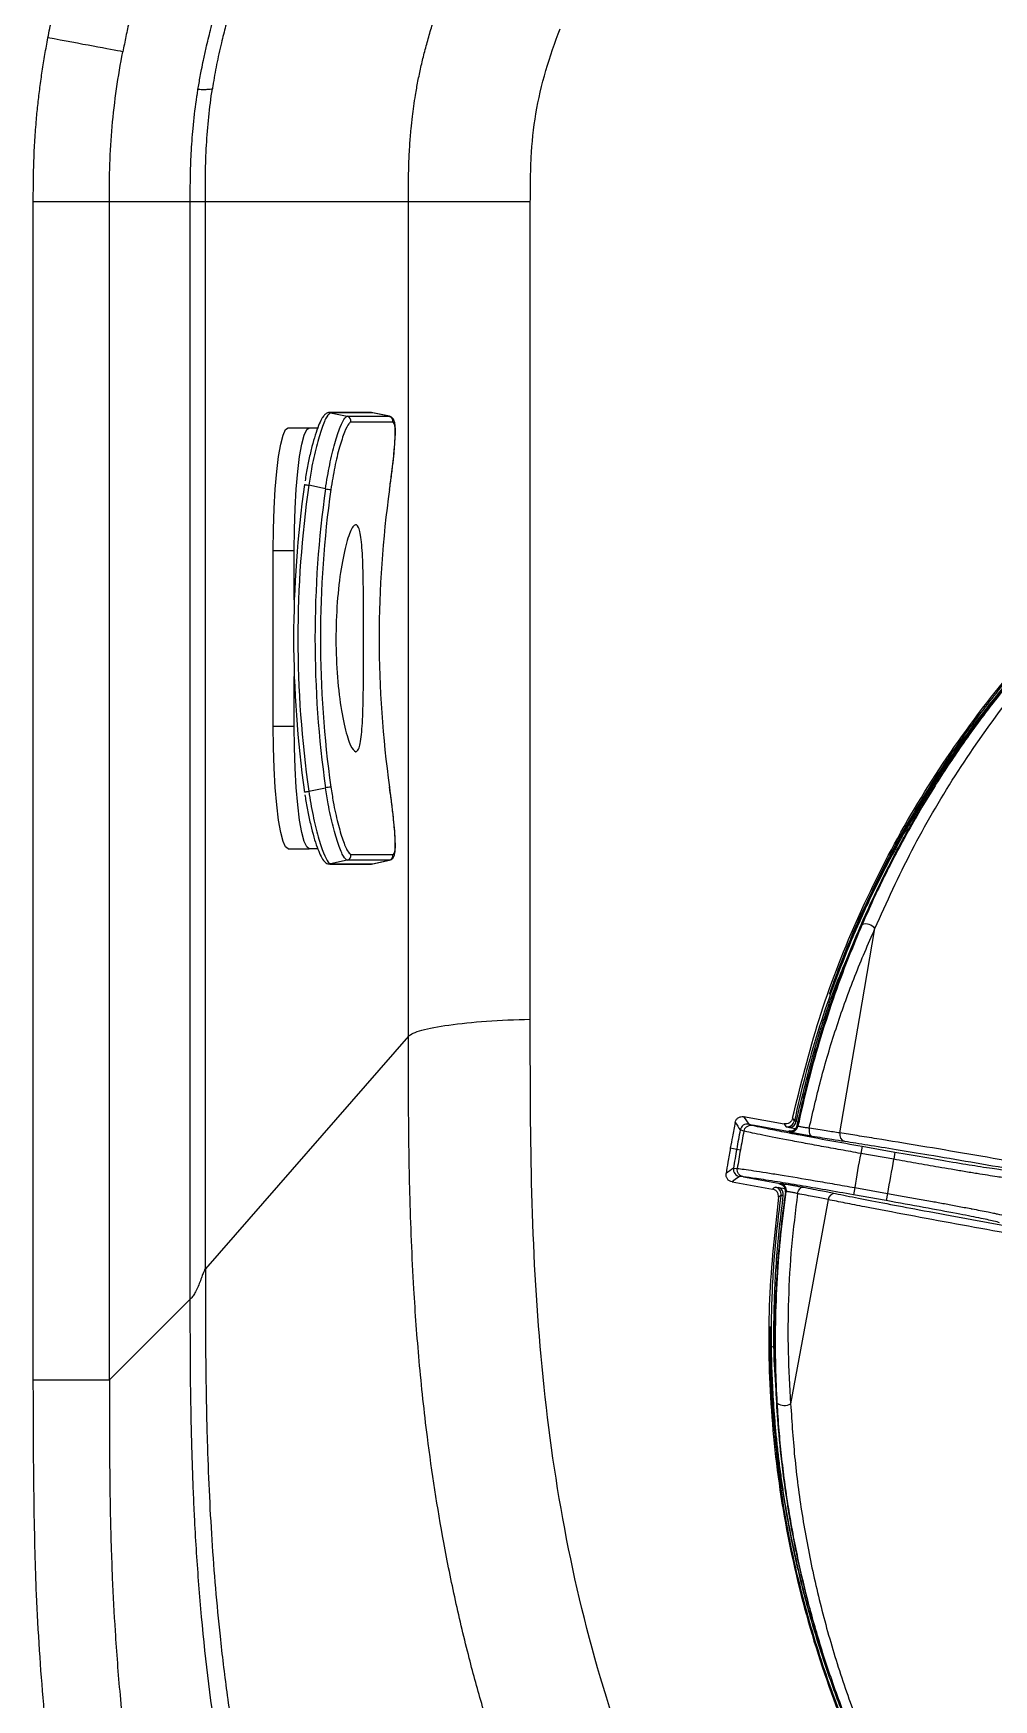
# Model space of a CAD drawing. Extents: x -54 to 18, y -18 to 89.
# Drawn here: x -49.49 to -45.58, y 10.13 to 16.91 of the extents above; entities that cross this region are included whole.
import ezdxf

# ---------------------------------------------------------------- set-up
doc = ezdxf.new("R2010")
doc.units = 0
doc.header["$MEASUREMENT"] = 0
doc.layers.add('GEOMETRY', color=2, linetype='Continuous', lineweight=25)

# ---------------------------------------------------------------- blocks, each defined once
blk = doc.blocks.new('2026 MINI-ASPIRE')
at = {"layer": 'GEOMETRY'}
for p, q in [((-31.6132, -39.3231), (-31.6132, -34.5255)), ((-30.9741, -34.5255), (-31.3034, -34.5255)), ((-31.3034, -39.3231), (-31.3034, -34.5255)), ((-30.9127, -38.8705), (-30.9127, -34.5255)), ((-30.0856, -34.5255), (-30.9127, -34.5255)), ((-30.0856, -37.9235), (-30.0856, -34.5254)), ((-29.5893, -37.8543), (-29.5893, -34.5254)), ((-30.2364, -35.3834), (-30.407, -35.3834)), ((-30.4029, -35.3838), (-30.3349, -35.3985)), ((-30.2322, -35.3838), (-30.4029, -35.3838)), ((-30.3349, -35.3985), (-30.1643, -35.3985)), ((-30.149, -35.4221), (-30.3196, -35.4221)), ((-30.1643, -35.3985), (-30.2322, -35.3838)), ((-30.2315, -35.3847), (-30.2322, -35.3838)), ((-30.1634, -35.3986), (-30.2313, -35.3839)), ((-30.1643, -35.3985), (-30.1636, -35.3997)), ((-30.575, -35.4451), (-30.4895, -35.4451)), ((-30.4895, -35.4451), (-30.4547, -35.4451)), ((-30.4236, -35.694), (-30.4917, -35.6794)), ((-30.636, -36.6601), (-30.636, -35.9451)), ((-30.636, -35.9451), (-30.5504, -35.9451)), ((-30.5504, -36.1464), (-30.5504, -35.9451)), ((-30.5504, -36.6601), (-30.5504, -36.4589)), ((-30.636, -36.6601), (-30.5504, -36.6601)), ((-30.4917, -36.9259), (-30.4236, -36.9112)), ((-30.575, -37.1601), (-30.4895, -37.1601)), ((-30.4549, -37.1601), (-30.4895, -37.1601)), ((-30.3196, -37.1832), (-30.149, -37.1832)), ((-30.407, -37.2219), (-30.2364, -37.2219)), ((-30.3349, -37.2068), (-30.4029, -37.2214)), ((-30.4029, -37.2214), (-30.2322, -37.2214)), ((-30.1643, -37.2068), (-30.3349, -37.2068)), ((-30.2322, -37.2214), (-30.1643, -37.2068)), ((-30.2322, -37.2214), (-30.2316, -37.2202)), ((-30.2313, -37.2213), (-30.1634, -37.2067)), ((-30.1635, -37.206), (-30.1643, -37.2068)), ((-30.0856, -37.9236), (-30.9127, -38.8704)), ((-28.7206, -38.2508), (-28.5561, -38.28)), ((-28.4912, -38.2721), (-28.5065, -38.2691)), ((-28.7197, -38.3095), (-28.7344, -38.305)), ((-28.5342, -38.3126), (-28.6841, -38.286)), ((-28.5337, -38.2945), (-28.5091, -38.2993)), ((-28.7749, -38.3782), (-28.749, -38.3828)), ((-28.749, -38.3828), (-28.7338, -38.3854)), ((-28.2385, -38.3712), (-28.2438, -38.4007)), ((-28.1097, -38.4245), (-28.2438, -38.4007)), ((-28.2385, -38.3712), (-28.1045, -38.395)), ((-28.1045, -38.395), (-28.1097, -38.4245)), ((-28.7621, -38.4608), (-28.7466, -38.4616)), ((-28.7677, -38.5164), (-28.6032, -38.5456)), ((-28.7214, -38.4959), (-28.5714, -38.5225)), ((-28.5772, -38.5396), (-28.5523, -38.5436)), ((-28.2684, -38.5396), (-28.2736, -38.5691)), ((-28.2684, -38.5396), (-28.1344, -38.5634)), ((-28.1396, -38.5929), (-28.2736, -38.5691)), ((-28.1344, -38.5634), (-28.1396, -38.5929)), ((-30.9741, -38.9937), (-31.3034, -39.323))]:
    blk.add_line(p, q, dxfattribs=at)
at = {"layer": 'GEOMETRY', "flags": 128}
for points in [[(-30.4029, -35.3838), (-30.4067, -35.3834), (-30.407, -35.3834)], [(-30.2322, -35.3838), (-30.2361, -35.3834), (-30.2364, -35.3834)], [(-30.636, -35.9451), (-30.6351, -35.8583), (-30.6323, -35.7741), (-30.6278, -35.6951), (-30.6217, -35.6237), (-30.6142, -35.5621), (-30.6055, -35.5121), (-30.5959, -35.4753), (-30.5856, -35.4527), (-30.575, -35.4451)], [(-30.5504, -35.9451), (-30.5495, -35.8583), (-30.5467, -35.7741), (-30.5422, -35.6951), (-30.5361, -35.6237), (-30.5286, -35.5621), (-30.5199, -35.5121), (-30.5103, -35.4753), (-30.5, -35.4527), (-30.4895, -35.4451)], [(-30.5089, -35.6765), (-30.509, -35.6766), (-30.5084, -35.6767), (-30.507, -35.677), (-30.5049, -35.6774), (-30.5022, -35.6778), (-30.499, -35.6783), (-30.4955, -35.6788), (-30.4917, -35.6794)], [(-27.7385, -36.6016), (-27.7385, -36.6015), (-27.7383, -36.6006)], [(-30.575, -37.1601), (-30.5856, -37.1525), (-30.5959, -37.13), (-30.6055, -37.0931), (-30.6142, -37.0432), (-30.6217, -36.9815), (-30.6278, -36.9101), (-30.6323, -36.8311), (-30.6351, -36.747), (-30.636, -36.6601)], [(-30.4895, -37.1601), (-30.5, -37.1525), (-30.5103, -37.13), (-30.5199, -37.0931), (-30.5286, -37.0432), (-30.5361, -36.9815), (-30.5422, -36.9101), (-30.5467, -36.8311), (-30.5495, -36.747), (-30.5504, -36.6601)], [(-30.5089, -36.9287), (-30.509, -36.9287), (-30.5084, -36.9285), (-30.507, -36.9283), (-30.5049, -36.9279), (-30.5022, -36.9275), (-30.499, -36.927), (-30.4955, -36.9264), (-30.4917, -36.9259)], [(-30.407, -37.2219), (-30.4067, -37.2219), (-30.4029, -37.2214)], [(-30.2364, -37.2219), (-30.2361, -37.2219), (-30.2322, -37.2214)], [(-28.3289, -38.3173), (-28.2488, -37.8508), (-28.1859, -37.4842)], [(-28.7206, -38.2508), (-28.7089, -38.2678), (-28.6998, -38.2812)], [(-28.514, -38.268), (-28.5183, -38.2617), (-28.5216, -38.2568)], [(-28.5561, -38.28), (-28.5519, -38.2862), (-28.5486, -38.2912)], [(-28.5367, -38.3088), (-28.5353, -38.311), (-28.5342, -38.3126)], [(-28.4996, -38.2893), (-28.501, -38.2872), (-28.5021, -38.2855)], [(-28.4537, -38.2976), (-28.4543, -38.3033), (-28.4543, -38.3089), (-28.4537, -38.3142), (-28.4524, -38.319), (-28.4506, -38.3231), (-28.4483, -38.3263), (-28.4456, -38.3285), (-28.4425, -38.3297)], [(-28.7377, -38.495), (-28.7545, -38.507), (-28.7677, -38.5164)], [(-28.6032, -38.5456), (-28.5971, -38.5412), (-28.5923, -38.5377)], [(-28.5751, -38.5252), (-28.573, -38.5237), (-28.5714, -38.5225)], [(-28.501, -38.5643), (-28.4996, -38.5587), (-28.4977, -38.5534), (-28.4952, -38.5486), (-28.4924, -38.5446), (-28.4893, -38.5414), (-28.486, -38.5392), (-28.4827, -38.538), (-28.4795, -38.5379)], [(-28.5678, -38.5713), (-28.574, -38.5758), (-28.5788, -38.5792)], [(-28.5469, -38.5563), (-28.549, -38.5578), (-28.5506, -38.559)], [(-28.377, -38.5887), (-28.4623, -39.0543), (-28.5292, -39.4201)], [(-28.6107, -39.1831), (-28.6095, -39.1852), (-28.6055, -39.1871), (-28.5992, -39.1887), (-28.5941, -39.1894)]]:
    blk.add_lwpolyline(points, dxfattribs=at)
at = {"layer": 'GEOMETRY'}
for centre, radius, start, end in [((-30.3392, -35.418), 0.02, 348.13432, 77.63648), ((-30.1686, -35.418), 0.02, 348.13432, 77.63648), ((-26.0997, -36.3026), 4.4535, 171.91822, 188.08178), ((-26.1024, -36.3026), 4.4333, 171.91822, 188.08178), ((-26.1034, -36.3026), 4.3628, 171.98104, 188.01896), ((-30.3583, -35.2692), 0.4298, 261.26465, 264.23351), ((-26.1013, -36.3026), 4.3427, 171.98104, 188.01896), ((-25.8624, -36.3026), 4.3427, 171.98104, 188.01896), ((-30.3583, -37.3361), 0.4298, 95.76649, 98.73535), ((-30.3392, -37.1873), 0.02, 282.36352, 11.86568), ((-30.1686, -37.1873), 0.02, 282.36352, 11.86568), ((-28.2243, -37.5161), 0.0499, 39.62265, 105.90556), ((-28.5434, -38.2616), 0.03, 259.96119, 347.82478), ((-28.5338, -38.2671), 0.0274, 270.09028, 355.82233), ((-18.2228, -31.1523), 12.7144, 214.06674, 214.23336), ((-24.3987, -39.1544), 4.4182, 168.91561, 169.94166), ((-28.705, -38.3108), 0.03, 79.96165, 168.89562), ((-24.3987, -39.1544), 4.4028, 168.93686, 169.94166), ((-28.5315, -38.2793), 0.03, 259.96127, 348.02494), ((-28.5289, -38.2831), 0.03, 259.96129, 348.06798), ((-28.3016, -38.3239), 0.0281, 166.34243, 253.75266), ((-24.3987, -39.1544), 4.4182, 169.94166, 170.96771), ((-24.3987, -39.1544), 4.4028, 169.94166, 170.94646), ((-24.3987, -39.1544), 3.9183, 168.91042, 170.97289), ((-21.3544, -48.7887), 12.7098, 125.64993, 125.8166), ((-28.7324, -38.4655), 0.03, 170.9877, 259.92167), ((-24.3987, -39.1544), 3.7822, 168.87331, 171.01001), ((-28.5976, -38.5672), 0.03, 352.05854, 79.92213), ((-28.5867, -38.5653), 0.0274, 344.06099, 69.79304), ((-28.5803, -38.5547), 0.03, 351.85838, 79.92205), ((-28.5766, -38.552), 0.03, 351.81534, 79.92203), ((-28.3491, -38.5919), 0.0281, 86.13066, 173.54089), ((-28.5544, -39.377), 0.0499, 233.97775, 300.26067)]:
    blk.add_arc(centre, radius, start, end, dxfattribs=at)
for points, knots in [([(-31.5536, -33.8573), (-31.5512, -33.8447), (-31.5463, -33.8191), (-31.5383, -33.7805), (-31.5298, -33.7413), (-31.5208, -33.7015), (-31.5113, -33.6611), (-31.5012, -33.6201), (-31.4906, -33.5784), (-31.4794, -33.5361), (-31.4678, -33.4933), (-31.4555, -33.4498), (-31.4428, -33.4057), (-31.4295, -33.3609), (-31.4157, -33.3156), (-31.4014, -33.2697), (-31.3865, -33.2231), (-31.3711, -33.1759), (-31.3551, -33.1281), (-31.3387, -33.0797), (-31.3217, -33.0307), (-31.2966, -32.9598), (-31.2592, -32.8579), (-31.2054, -32.716), (-31.1396, -32.546), (-31.0618, -32.3478), (-31.0055, -32.2065), (-30.9755, -32.1311)], [0, 0, 0, 0, 0.021219, 0.042826, 0.064822, 0.087209, 0.10999, 0.133166, 0.156739, 0.180712, 0.205084, 0.229859, 0.255037, 0.280619, 0.306608, 0.333005, 0.35981, 0.387025, 0.414651, 0.442689, 0.47114, 0.500005, 0.566456, 0.649675, 0.74967, 0.866444, 1, 1, 1, 1]), ([(-30.6807, -32.2485), (-30.7105, -32.3219), (-30.7699, -32.4681), (-30.8449, -32.6547), (-30.903, -32.8027), (-30.9452, -32.9124), (-30.984, -33.0159), (-31.0341, -33.1535), (-31.0914, -33.3196), (-31.1401, -33.4761), (-31.1715, -33.5862), (-31.19, -33.655), (-31.207, -33.7221), (-31.2224, -33.7876), (-31.2364, -33.8512), (-31.2446, -33.8932), (-31.2487, -33.9138)], [0, 0, 0, 0, 0.134777, 0.268714, 0.342195, 0.405451, 0.468795, 0.530354, 0.654852, 0.767801, 0.809316, 0.849738, 0.88904, 0.927198, 0.964191, 1, 1, 1, 1]), ([(-30.9426, -34.068), (-30.9411, -34.0593), (-30.9382, -34.0414), (-30.9333, -34.014), (-30.9275, -33.9829), (-30.9197, -33.9441), (-30.9107, -33.9031), (-30.901, -33.8622), (-30.8911, -33.8231), (-30.8807, -33.784), (-30.8701, -33.746), (-30.861, -33.7154), (-30.853, -33.6892), (-30.8483, -33.6741), (-30.8459, -33.6665)], [0, 0, 0, 0, 0.064243, 0.1316121, 0.2022041, 0.2935922, 0.4186467, 0.5070673, 0.59875, 0.7109304, 0.8007108, 0.8852042, 0.9422341, 1, 1, 1, 1]), ([(-30.7871, -33.6657), (-30.7905, -33.6761), (-30.7978, -33.6988), (-30.8074, -33.7298), (-30.8184, -33.7672), (-30.8318, -33.8151), (-30.8493, -33.884), (-30.8671, -33.9654), (-30.8784, -34.0283), (-30.8836, -34.0616), (-30.8842, -34.0656)], [0, 0, 0, 0, 0.079791, 0.17324, 0.236971, 0.363923, 0.534812, 0.755137, 0.970133, 1, 1, 1, 1]), ([(-30.0856, -34.5255), (-30.0856, -34.4995), (-30.0856, -34.4475), (-30.0841, -34.3696), (-30.0807, -34.2966), (-30.0756, -34.2327), (-30.07, -34.1806), (-30.0639, -34.1345), (-30.0566, -34.0867), (-30.0471, -34.0339), (-30.0351, -33.9769), (-30.0213, -33.9192), (-30.0054, -33.8606), (-29.9876, -33.8012), (-29.9743, -33.7617), (-29.9676, -33.7417)], [0, 0, 0, 0, 0.097821, 0.195803, 0.292968, 0.372944, 0.437167, 0.490221, 0.547906, 0.619309, 0.69228, 0.766828, 0.842961, 0.920685, 1, 1, 1, 1]), ([(-31.6132, -34.5255), (-31.6132, -34.5099), (-31.6132, -34.4799), (-31.6127, -34.4364), (-31.612, -34.3959), (-31.6104, -34.3418), (-31.6072, -34.2734), (-31.6013, -34.1959), (-31.5942, -34.1247), (-31.5863, -34.059), (-31.5769, -33.9924), (-31.5661, -33.9251), (-31.5578, -33.88), (-31.5536, -33.8573)], [0, 0, 0, 0, 0.069326, 0.134099, 0.194323, 0.250005, 0.375928, 0.499991, 0.597027, 0.695506, 0.795469, 0.896955, 1, 1, 1, 1]), ([(-29.5893, -34.5254), (-29.589, -34.4954), (-29.5889, -34.4654), (-29.5881, -34.4053), (-29.5873, -34.3753), (-29.5827, -34.2853), (-29.5765, -34.2255), (-29.5565, -34.1071), (-29.5427, -34.0485), (-29.5091, -33.9331), (-29.4894, -33.8763), (-29.4673, -33.8205)], [0, 0, 0, 0, 0.125, 0.125, 0.25, 0.25, 0.5, 0.5, 0.75, 0.75, 1, 1, 1, 1]), ([(-31.3034, -34.5255), (-31.3034, -34.4742), (-31.303, -34.4229), (-31.2996, -34.3205), (-31.2965, -34.2693), (-31.2828, -34.1161), (-31.268, -34.0145), (-31.2487, -33.9138)], [0, 0, 0, 0, 0.25, 0.25, 0.5, 0.5, 1, 1, 1, 1]), ([(-30.8842, -34.0656), (-30.8864, -34.0661), (-30.8891, -34.0666), (-30.8965, -34.0676), (-30.9012, -34.068), (-30.9123, -34.0685), (-30.9187, -34.0685), (-30.9315, -34.0684), (-30.938, -34.0682), (-30.9426, -34.068)], [0, 0, 0, 0, 0.25, 0.25, 0.5, 0.5, 0.75, 0.75, 1, 1, 1, 1]), ([(-30.9127, -34.5255), (-30.9127, -34.487), (-30.9127, -34.4486), (-30.9114, -34.3717), (-30.9101, -34.3333), (-30.9058, -34.2565), (-30.9028, -34.2182), (-30.8949, -34.1417), (-30.89, -34.1036), (-30.8842, -34.0656)], [0, 0, 0, 0, 0.25, 0.25, 0.5, 0.5, 0.75, 0.75, 1, 1, 1, 1]), ([(-30.9741, -34.5255), (-30.9741, -34.507), (-30.9741, -34.4738), (-30.9733, -34.4081), (-30.9706, -34.3266), (-30.9631, -34.2218), (-30.9537, -34.1424), (-30.946, -34.0899), (-30.9437, -34.0754), (-30.9426, -34.068)], [0, 0, 0, 0, 0.120369, 0.217501, 0.428918, 0.653143, 0.904378, 0.951152, 1, 1, 1, 1]), ([(-30.974, -38.9937), (-30.974, -38.8427), (-30.9741, -38.4703), (-30.9741, -37.7256), (-30.9741, -36.7596), (-30.9741, -35.6425), (-30.9741, -34.8978), (-30.9741, -34.5255)], [0, 0, 0, 0, 0.101402, 0.249999, 0.499999, 0.75, 1, 1, 1, 1]), ([(-30.9127, -34.5255), (-30.9145, -34.5255), (-30.9169, -34.5255), (-30.9243, -34.5255), (-30.9293, -34.5255), (-30.9411, -34.5255), (-30.948, -34.5255), (-30.9618, -34.5255), (-30.9686, -34.5255), (-30.9741, -34.5255)], [0, 0, 0, 0, 0.25, 0.25, 0.5, 0.5, 0.75, 0.75, 1, 1, 1, 1]), ([(-29.5893, -34.5254), (-29.651, -34.5254), (-29.7116, -34.5254), (-29.8241, -34.5254), (-29.8759, -34.5254), (-29.9653, -34.5254), (-30.0029, -34.5254), (-30.0593, -34.5254), (-30.078, -34.5254), (-30.0856, -34.5254)], [0, 0, 0, 0, 0.25, 0.25, 0.5, 0.5, 0.75, 0.75, 1, 1, 1, 1]), ([(-28.5216, -38.2568), (-28.4881, -38.122), (-28.4205, -37.8491), (-28.2666, -37.4513), (-28.0724, -37.0635), (-27.8354, -36.6934), (-27.5593, -36.3474), (-27.2536, -36.0377), (-26.9256, -35.767), (-26.5824, -35.5363), (-26.2229, -35.3432), (-25.8537, -35.1856), (-25.5997, -35.1113), (-25.4741, -35.0745)], [0, 0, 0, 0, 0.089873, 0.181823, 0.27544, 0.370265, 0.465798, 0.56152, 0.651476, 0.740697, 0.828771, 0.915319, 1, 1, 1, 1]), ([(-25.8915, -35.2131), (-26.0146, -35.2636), (-26.2645, -35.3662), (-26.6241, -35.5678), (-26.9735, -35.8085), (-27.245, -36.0405), (-27.4491, -36.2439), (-27.5962, -36.406), (-27.7404, -36.5831), (-27.8804, -36.7757), (-28.0139, -36.9841), (-28.1404, -37.2081), (-28.214, -37.3664), (-28.2515, -37.447)], [0, 0, 0, 0, 0.119549, 0.242852, 0.369909, 0.500718, 0.563445, 0.629039, 0.6975, 0.768826, 0.843018, 0.920076, 1, 1, 1, 1]), ([(-28.3439, -37.6788), (-28.3276, -37.637), (-28.2952, -37.5536), (-28.2401, -37.4278), (-28.181, -37.3031), (-28.1158, -37.177), (-28.0492, -37.0581), (-27.9736, -36.9327), (-27.89, -36.8044), (-27.7939, -36.6688), (-27.6927, -36.5373), (-27.5862, -36.4095), (-27.449, -36.2574), (-27.2749, -36.0836), (-27.0604, -35.8962), (-26.8702, -35.7511), (-26.7151, -35.6444), (-26.5974, -35.5689), (-26.4619, -35.488), (-26.3077, -35.4032), (-26.1993, -35.3508), (-26.1451, -35.3245)], [0, 0, 0, 0, 0.040605, 0.080991, 0.124986, 0.166465, 0.210729, 0.249396, 0.30011, 0.350112, 0.40005, 0.449831, 0.499333, 0.582704, 0.667311, 0.749293, 0.792552, 0.834289, 0.874727, 0.937238, 1, 1, 1, 1]), ([(-30.4071, -35.3837), (-30.4074, -35.3836), (-30.4125, -35.3819), (-30.4223, -35.3882), (-30.4309, -35.3959), (-30.4403, -35.4104), (-30.4518, -35.4355), (-30.4652, -35.4735), (-30.4787, -35.5205), (-30.4911, -35.5737), (-30.5007, -35.6214), (-30.505, -35.651), (-30.5065, -35.6609)], [0, 0, 0, 0, 0.003834, 0.064972, 0.13231, 0.235789, 0.372937, 0.51772, 0.656702, 0.794319, 0.931395, 1, 1, 1, 1]), ([(-30.4029, -35.3838), (-30.4077, -35.3871), (-30.4172, -35.3936), (-30.4384, -35.4443), (-30.4608, -35.519), (-30.4795, -35.6022), (-30.4882, -35.6574), (-30.4917, -35.6794)], [0, 0, 0, 0, 0.214586, 0.429172, 0.643707, 0.858082, 1, 1, 1, 1]), ([(-30.4236, -35.694), (-30.4181, -35.6607), (-30.4072, -35.594), (-30.3852, -35.5055), (-30.363, -35.4388), (-30.3455, -35.4035), (-30.3379, -35.3999), (-30.3349, -35.3985)], [0, 0, 0, 0, 0.214591, 0.429228, 0.643591, 0.858023, 1, 1, 1, 1]), ([(-30.3196, -35.4221), (-30.3224, -35.4234), (-30.3295, -35.4268), (-30.3458, -35.4596), (-30.3663, -35.5215), (-30.3866, -35.6038), (-30.3966, -35.6658), (-30.4015, -35.6968)], [0, 0, 0, 0, 0.142288, 0.357059, 0.571469, 0.785845, 1, 1, 1, 1]), ([(-30.1625, -35.6968), (-30.16, -35.6789), (-30.1548, -35.6414), (-30.1482, -35.5868), (-30.1428, -35.5353), (-30.1394, -35.4905), (-30.1383, -35.4542), (-30.14, -35.43), (-30.1438, -35.4155), (-30.1516, -35.4015), (-30.1629, -35.3997), (-30.1674, -35.399)], [0, 0, 0, 0, 0.120541, 0.251617, 0.383023, 0.51543, 0.649452, 0.786089, 0.8746, 0.950227, 1, 1, 1, 1]), ([(-30.1626, -35.6968), (-30.1598, -35.6764), (-30.1528, -35.625), (-30.1439, -35.5477), (-30.1387, -35.4782), (-30.1394, -35.4311), (-30.1458, -35.4251), (-30.149, -35.4221)], [0, 0, 0, 0, 0.141646, 0.355667, 0.570131, 0.784964, 1, 1, 1, 1]), ([(-26.2664, -35.3957), (-26.3148, -35.4197), (-26.4115, -35.4677), (-26.5655, -35.5548), (-26.7214, -35.6522), (-26.892, -35.7701), (-27.076, -35.9127), (-27.2666, -36.0804), (-27.4352, -36.2483), (-27.584, -36.414), (-27.7129, -36.5728), (-27.8328, -36.7366), (-27.9251, -36.8761), (-27.9964, -36.9929), (-28.0492, -37.0847), (-28.1003, -37.1789), (-28.148, -37.2726), (-28.1943, -37.3689), (-28.2231, -37.4343), (-28.238, -37.4681)], [0, 0, 0, 0, 0.062929, 0.125944, 0.186635, 0.250525, 0.332552, 0.416047, 0.500993, 0.569246, 0.640067, 0.708606, 0.777425, 0.812962, 0.851023, 0.887904, 0.925032, 0.961288, 1, 1, 1, 1]), ([(-28.1859, -37.4842), (-28.1376, -37.3775), (-28.0415, -37.1648), (-27.8635, -36.8606), (-27.6595, -36.5673), (-27.4615, -36.3303), (-27.2859, -36.1475), (-27.1465, -36.0157), (-27.0079, -35.8963), (-26.881, -35.7965), (-26.7669, -35.7135), (-26.6661, -35.645), (-26.5648, -35.5805), (-26.4641, -35.5208), (-26.3647, -35.4657), (-26.303, -35.4343), (-26.2726, -35.4188)], [0, 0, 0, 0, 0.124745, 0.248643, 0.372535, 0.497684, 0.565281, 0.629598, 0.690734, 0.748805, 0.791854, 0.833461, 0.873703, 0.916978, 0.95903, 1, 1, 1, 1]), ([(-30.2998, -36.7651), (-30.3067, -36.76), (-30.3205, -36.7499), (-30.3451, -36.6707), (-30.3666, -36.5538), (-30.3802, -36.4074), (-30.3822, -36.2496), (-30.3722, -36.0981), (-30.3528, -35.9695), (-30.3288, -35.8779), (-30.3056, -35.8342), (-30.2874, -35.8433), (-30.2759, -35.9036), (-30.2703, -36.0087), (-30.2684, -36.1472), (-30.2681, -36.3032), (-30.2684, -36.4587), (-30.2703, -36.5967), (-30.2759, -36.7013), (-30.286, -36.7571), (-30.2959, -36.7629), (-30.2998, -36.7651)], [0, 0, 0, 0, 0.053478, 0.106948, 0.160613, 0.214405, 0.267987, 0.321351, 0.374825, 0.428568, 0.482321, 0.535807, 0.589165, 0.642733, 0.696522, 0.750199, 0.803608, 0.857008, 0.910672, 0.964465, 1, 1, 1, 1]), ([(-27.733, -36.5983), (-27.7183, -36.5792), (-27.6962, -36.5504), (-27.6742, -36.5222), (-27.6659, -36.5113), (-27.6639, -36.5084), (-27.6676, -36.5124), (-27.6774, -36.524), (-27.7008, -36.5525), (-27.7233, -36.5814), (-27.7383, -36.6006)], [0, 0, 0, 0, 0.249185, 0.374247, 0.43701, 0.499673, 0.56223, 0.625056, 0.750507, 1, 1, 1, 1]), ([(-27.7383, -36.6006), (-27.7684, -36.6406), (-27.8284, -36.7201), (-27.9152, -36.8468), (-27.9992, -36.9786), (-28.079, -37.1153), (-28.1509, -37.2498), (-28.2223, -37.3956), (-28.2922, -37.5539), (-28.3598, -37.7278), (-28.4195, -37.9047), (-28.4719, -38.0845), (-28.5, -38.2068), (-28.514, -38.268)], [0, 0, 0, 0, 0.081146, 0.161642, 0.249928, 0.335941, 0.41981, 0.498644, 0.600158, 0.700486, 0.800174, 0.900076, 1, 1, 1, 1]), ([(-28.5021, -38.2855), (-28.4843, -38.2074), (-28.4486, -38.051), (-28.3794, -37.8232), (-28.2996, -37.6023), (-28.2158, -37.4054), (-28.1284, -37.2246), (-28.0399, -37.0605), (-27.9433, -36.8996), (-27.8421, -36.7458), (-27.7695, -36.6478), (-27.733, -36.5983)], [0, 0, 0, 0, 0.125772, 0.251681, 0.376982, 0.501503, 0.596925, 0.702254, 0.803915, 0.901136, 1, 1, 1, 1]), ([(-30.3349, -37.2068), (-30.3397, -37.2036), (-30.3493, -37.1971), (-30.3705, -37.1464), (-30.3928, -37.0716), (-30.4114, -36.9884), (-30.4201, -36.9332), (-30.4236, -36.9112)], [0, 0, 0, 0, 0.2145822, 0.4291651, 0.6436953, 0.8580591, 1, 1, 1, 1]), ([(-30.4015, -36.9084), (-30.3984, -36.9289), (-30.3905, -36.9802), (-30.3734, -37.0576), (-30.3527, -37.1271), (-30.333, -37.1741), (-30.3241, -37.1801), (-30.3196, -37.1832)], [0, 0, 0, 0, 0.141646, 0.355667, 0.570131, 0.784964, 1, 1, 1, 1]), ([(-30.1636, -37.2054), (-30.1604, -37.2048), (-30.1521, -37.2032), (-30.1453, -37.1926), (-30.141, -37.1806), (-30.1388, -37.1618), (-30.1386, -37.1312), (-30.1411, -37.0896), (-30.1458, -37.0396), (-30.1523, -36.9846), (-30.1581, -36.9394), (-30.1618, -36.9135), (-30.1628, -36.907)], [0, 0, 0, 0, 0.036456, 0.095207, 0.166543, 0.282979, 0.415085, 0.554294, 0.689507, 0.823185, 0.95618, 1, 1, 1, 1]), ([(-30.149, -37.1832), (-30.1468, -37.1818), (-30.1411, -37.1785), (-30.1382, -37.1457), (-30.1415, -37.0838), (-30.15, -37.0015), (-30.1584, -36.9394), (-30.1626, -36.9084)], [0, 0, 0, 0, 0.142288, 0.357059, 0.571469, 0.785845, 1, 1, 1, 1]), ([(-30.5071, -36.9404), (-30.5059, -36.9488), (-30.5019, -36.977), (-30.4928, -37.0236), (-30.4806, -37.0772), (-30.4675, -37.1244), (-30.4543, -37.1633), (-30.4413, -37.1935), (-30.4309, -37.209), (-30.4192, -37.2218), (-30.4089, -37.2207), (-30.406, -37.2204)], [0, 0, 0, 0, 0.05798, 0.193235, 0.328613, 0.463843, 0.599954, 0.738224, 0.880976, 0.966688, 1, 1, 1, 1]), ([(-30.4917, -36.9259), (-30.4862, -36.9592), (-30.4752, -37.0259), (-30.4531, -37.1144), (-30.431, -37.181), (-30.4134, -37.2164), (-30.4059, -37.22), (-30.4029, -37.2214)], [0, 0, 0, 0, 0.2145944, 0.429233, 0.6436068, 0.858047, 1, 1, 1, 1]), ([(-28.2515, -37.447), (-28.2716, -37.4937), (-28.3077, -37.5772), (-28.3384, -37.66), (-28.352, -37.6965)], [0, 0, 0, 0, 0.559913, 1, 1, 1, 1]), ([(-28.238, -37.4681), (-28.2571, -37.5135), (-28.2986, -37.6121), (-28.3578, -37.773), (-28.4129, -37.9441), (-28.4611, -38.1168), (-28.4868, -38.2318), (-28.4996, -38.2893)], [0, 0, 0, 0, 0.177099, 0.384084, 0.595719, 0.79811, 1, 1, 1, 1]), ([(-28.4537, -38.2976), (-28.4375, -38.2273), (-28.4051, -38.0861), (-28.3419, -37.8792), (-28.269, -37.6755), (-28.2137, -37.5482), (-28.1859, -37.4842)], [0, 0, 0, 0, 0.248557, 0.498736, 0.74836, 1, 1, 1, 1]), ([(-28.5065, -38.2691), (-28.482, -38.1687), (-28.433, -37.9674), (-28.3576, -37.7392), (-28.3031, -37.615), (-28.2895, -37.5841)], [0, 0, 0, 0, 0.4281769, 0.8578188, 1, 1, 1, 1]), ([(-28.3712, -37.7517), (-28.3711, -37.7515), (-28.3709, -37.751), (-28.3691, -37.7465), (-28.3655, -37.7366), (-28.359, -37.7191), (-28.3536, -37.7044), (-28.3504, -37.696)], [0, 0, 0, 0, 0.072592, 0.155996, 0.329999, 0.613845, 1, 1, 1, 1]), ([(-28.352, -37.6965), (-28.355, -37.7049), (-28.3602, -37.7194), (-28.3663, -37.7369), (-28.3696, -37.7466), (-28.3711, -37.7511), (-28.3712, -37.7515), (-28.3712, -37.7517)], [0, 0, 0, 0, 0.386243, 0.670095, 0.842862, 0.926944, 1, 1, 1, 1]), ([(-28.3504, -37.696), (-28.3492, -37.6928), (-28.3471, -37.6871), (-28.3449, -37.6813), (-28.3439, -37.6788)], [0, 0, 0, 0, 0.559993, 1, 1, 1, 1]), ([(-30.0856, -37.9235), (-30.078, -37.9149), (-30.0593, -37.9065), (-30.0029, -37.891), (-29.9653, -37.8838), (-29.8759, -37.8713), (-29.824, -37.866), (-29.7116, -37.8581), (-29.651, -37.8554), (-29.5893, -37.8543)], [0, 0, 0, 0, 0.25, 0.25, 0.5, 0.5, 0.75, 0.75, 1, 1, 1, 1]), ([(-27.9968, -42.7796), (-28.1536, -42.6224), (-28.2997, -42.4545), (-28.5684, -42.1008), (-28.691, -41.915), (-28.9118, -41.5294), (-29.0099, -41.3295), (-29.1811, -40.9196), (-29.2543, -40.7094), (-29.3766, -40.2824), (-29.4258, -40.0655), (-29.5025, -39.6279), (-29.5301, -39.4073), (-29.5682, -38.9647), (-29.5787, -38.7427), (-29.5893, -38.2985), (-29.5895, -38.0764), (-29.5893, -37.8543)], [0, 0, 0, 0, 0.125, 0.125, 0.25, 0.25, 0.375, 0.375, 0.5, 0.5, 0.625, 0.625, 0.75, 0.75, 0.875, 0.875, 1, 1, 1, 1]), ([(-28.3407, -43.1308), (-28.3521, -43.1194), (-28.3748, -43.0966), (-28.4087, -43.0618), (-28.4424, -43.0266), (-28.4759, -42.9909), (-28.5093, -42.9547), (-28.5425, -42.9181), (-28.5756, -42.8809), (-28.6084, -42.8433), (-28.6411, -42.8052), (-28.6736, -42.7666), (-28.7059, -42.7276), (-28.738, -42.688), (-28.7699, -42.648), (-28.8015, -42.6075), (-28.8329, -42.5665), (-28.8641, -42.525), (-28.895, -42.4831), (-28.9256, -42.4406), (-28.956, -42.3977), (-28.9861, -42.3543), (-29.016, -42.3104), (-29.0455, -42.266), (-29.0748, -42.2212), (-29.1037, -42.1759), (-29.1323, -42.1301), (-29.1864, -42.0419), (-29.2574, -41.9197), (-29.3321, -41.7812), (-29.391, -41.6655), (-29.4577, -41.5281), (-29.5422, -41.3396), (-29.6309, -41.1174), (-29.7129, -40.886), (-29.7803, -40.6704), (-29.8422, -40.4446), (-29.8953, -40.2217), (-29.9559, -39.9218), (-30.006, -39.5967), (-30.0429, -39.2517), (-30.0672, -38.9204), (-30.0809, -38.5778), (-30.0855, -38.2347), (-30.0855, -38.0221), (-30.0856, -37.9236)], [0, 0, 0, 0, 0.008534, 0.017111, 0.025731, 0.034395, 0.043101, 0.05185, 0.060642, 0.069478, 0.078355, 0.087276, 0.096239, 0.105245, 0.114293, 0.123383, 0.132516, 0.141691, 0.150908, 0.160167, 0.169468, 0.178811, 0.188195, 0.197621, 0.207088, 0.216596, 0.226145, 0.235735, 0.271495, 0.301135, 0.319197, 0.340372, 0.382171, 0.428793, 0.46723, 0.512432, 0.548617, 0.591439, 0.633938, 0.710942, 0.765888, 0.817951, 0.887195, 0.947775, 1, 1, 1, 1]), ([(-28.7552, -38.2744), (-28.754, -38.2707), (-28.7516, -38.2633), (-28.7431, -38.255), (-28.7322, -38.2501), (-28.7245, -38.2506), (-28.7206, -38.2508)], [0, 0, 0, 0, 0.25003, 0.499873, 0.749257, 1, 1, 1, 1]), ([(-28.5216, -38.2568), (-28.5228, -38.2605), (-28.5253, -38.2678), (-28.5338, -38.2759), (-28.5446, -38.2807), (-28.5523, -38.2802), (-28.5561, -38.28)], [0, 0, 0, 0, 0.250021, 0.499877, 0.74929, 1, 1, 1, 1]), ([(-28.5065, -38.2691), (-28.5086, -38.2688), (-28.5129, -38.2682), (-28.5136, -38.268), (-28.514, -38.268)], [0, 0, 0, 0, 0.500195, 1, 1, 1, 1]), ([(-28.7552, -38.2744), (-28.759, -38.2937), (-28.7659, -38.3283), (-28.7721, -38.3629), (-28.7749, -38.3782)], [0, 0, 0, 0, 0.56, 1, 1, 1, 1]), ([(-28.7197, -38.3095), (-28.7185, -38.3059), (-28.7167, -38.3003), (-28.7116, -38.2942), (-28.7054, -38.2892), (-28.696, -38.2852), (-28.6881, -38.2857), (-28.6841, -38.286)], [0, 0, 0, 0, 0.242059, 0.370347, 0.500224, 0.749222, 1, 1, 1, 1]), ([(-28.2438, -38.4007), (-28.2711, -38.3958), (-28.3255, -38.3861), (-28.4047, -38.3716), (-28.4791, -38.3578), (-28.5688, -38.3408), (-28.6426, -38.3262), (-28.6954, -38.3152), (-28.7115, -38.3114), (-28.7197, -38.3095)], [0, 0, 0, 0, 0.125917, 0.251287, 0.376112, 0.500391, 0.74516, 0.871421, 1, 1, 1, 1]), ([(-28.6998, -38.2812), (-28.6987, -38.2818), (-28.6969, -38.2828), (-28.688, -38.285), (-28.6841, -38.286)], [0, 0, 0, 0, 0.559721, 1, 1, 1, 1]), ([(-28.6841, -38.286), (-28.6719, -38.2888), (-28.6474, -38.2945), (-28.5792, -38.3082), (-28.4874, -38.3259), (-28.3714, -38.3474), (-28.2828, -38.3633), (-28.2385, -38.3712)], [0, 0, 0, 0, 0.186363, 0.373279, 0.560357, 0.780292, 1, 1, 1, 1]), ([(-28.5486, -38.2912), (-28.5477, -38.2915), (-28.546, -38.292), (-28.5375, -38.2937), (-28.5337, -38.2945)], [0, 0, 0, 0, 0.559801, 1, 1, 1, 1]), ([(-28.5271, -38.3099), (-28.5302, -38.3095), (-28.5358, -38.3087), (-28.5364, -38.3088), (-28.5367, -38.3088)], [0, 0, 0, 0, 0.559361, 1, 1, 1, 1]), ([(-28.5342, -38.3126), (-28.5337, -38.3128), (-28.5327, -38.3132), (-28.5261, -38.3146), (-28.5161, -38.3166), (-28.5031, -38.3191), (-28.4881, -38.3218), (-28.4723, -38.3247), (-28.4564, -38.3274), (-28.4472, -38.329), (-28.4425, -38.3297)], [0, 0, 0, 0, 0.124802, 0.249828, 0.374917, 0.499914, 0.624779, 0.749507, 0.874557, 1, 1, 1, 1]), ([(-28.4537, -38.2976), (-28.456, -38.2973), (-28.4607, -38.2968), (-28.4687, -38.2958), (-28.4767, -38.2946), (-28.4842, -38.2933), (-28.4907, -38.292), (-28.4956, -38.2909), (-28.4989, -38.2899), (-28.4993, -38.2895), (-28.4996, -38.2893)], [0, 0, 0, 0, 0.125728, 0.250886, 0.375559, 0.500258, 0.625064, 0.750026, 0.874835, 1, 1, 1, 1]), ([(-28.3289, -38.3173), (-28.3466, -38.3146), (-28.382, -38.3093), (-28.4298, -38.3015), (-28.4537, -38.2976)], [0, 0, 0, 0, 0.501081, 1, 1, 1, 1]), ([(-28.4425, -38.3297), (-28.4141, -38.3344), (-28.3633, -38.3427), (-28.3259, -38.3484), (-28.3094, -38.3509)], [0, 0, 0, 0, 0.558411, 1, 1, 1, 1]), ([(-27.6043, -38.4382), (-27.6714, -38.4265), (-27.809, -38.4025), (-28.0055, -38.3692), (-28.1546, -38.3447), (-28.2607, -38.3277), (-28.306, -38.3208), (-28.3289, -38.3173)], [0, 0, 0, 0, 0.23294, 0.477179, 0.732712, 0.864938, 1, 1, 1, 1]), ([(-28.7749, -38.3782), (-28.7783, -38.3976), (-28.7843, -38.4323), (-28.7897, -38.4671), (-28.7921, -38.4824)], [0, 0, 0, 0, 0.56, 1, 1, 1, 1]), ([(-28.3094, -38.3509), (-28.2791, -38.3556), (-28.2178, -38.3649), (-28.1009, -38.3838), (-27.9607, -38.407), (-27.7983, -38.4345), (-27.6774, -38.4556), (-27.6176, -38.466)], [0, 0, 0, 0, 0.183668, 0.371503, 0.561075, 0.783139, 1, 1, 1, 1]), ([(-28.1045, -38.395), (-28.0606, -38.4027), (-27.9729, -38.4181), (-27.8518, -38.4386), (-27.7458, -38.4557), (-27.6643, -38.4679), (-27.6486, -38.4689), (-27.6407, -38.4693)], [0, 0, 0, 0, 0.187564, 0.374241, 0.560712, 0.780345, 1, 1, 1, 1]), ([(-28.7214, -38.4959), (-28.7252, -38.4948), (-28.7328, -38.4926), (-28.7402, -38.4856), (-28.7443, -38.4788), (-28.7471, -38.4713), (-28.7468, -38.4654), (-28.7466, -38.4616)], [0, 0, 0, 0, 0.24978, 0.499297, 0.629295, 0.757708, 1, 1, 1, 1]), ([(-28.7466, -38.4616), (-28.7384, -38.4626), (-28.722, -38.4646), (-28.6815, -38.4705), (-28.6315, -38.4782), (-28.5522, -38.491), (-28.4557, -38.5071), (-28.3503, -38.5252), (-28.2957, -38.5348), (-28.2684, -38.5396)], [0, 0, 0, 0, 0.128391, 0.254471, 0.37824, 0.4997, 0.748336, 0.873895, 1, 1, 1, 1]), ([(-27.6166, -38.5048), (-27.6177, -38.5048), (-27.6201, -38.5049), (-27.6287, -38.5041), (-27.6421, -38.5025), (-27.6616, -38.4998), (-27.6893, -38.4957), (-27.7255, -38.4901), (-27.7706, -38.4829), (-27.8204, -38.4746), (-27.8734, -38.4657), (-27.9384, -38.4546), (-28.0169, -38.441), (-28.0794, -38.4299), (-28.1097, -38.4245)], [0, 0, 0, 0, 0.056581, 0.117115, 0.181602, 0.250042, 0.325644, 0.416287, 0.499864, 0.590956, 0.674198, 0.749587, 0.878287, 1, 1, 1, 1]), ([(-28.7677, -38.5164), (-28.7714, -38.5153), (-28.7789, -38.5131), (-28.7874, -38.5048), (-28.7925, -38.4941), (-28.7922, -38.4863), (-28.7921, -38.4824)], [0, 0, 0, 0, 0.25003, 0.499874, 0.749259, 1, 1, 1, 1]), ([(-28.7214, -38.4959), (-28.7263, -38.4954), (-28.7351, -38.4945), (-28.7369, -38.4949), (-28.7377, -38.495)], [0, 0, 0, 0, 0.558394, 1, 1, 1, 1]), ([(-28.2736, -38.5691), (-28.3115, -38.5625), (-28.3867, -38.5492), (-28.4932, -38.5311), (-28.5915, -38.5149), (-28.6756, -38.5018), (-28.7061, -38.4978), (-28.7214, -38.4959)], [0, 0, 0, 0, 0.187666, 0.373776, 0.560449, 0.780252, 1, 1, 1, 1]), ([(-28.5788, -38.5792), (-28.5787, -38.5754), (-28.5785, -38.5677), (-28.5837, -38.5571), (-28.5921, -38.5489), (-28.5995, -38.5467), (-28.6032, -38.5456)], [0, 0, 0, 0, 0.250021, 0.499877, 0.74929, 1, 1, 1, 1]), ([(-28.5923, -38.5377), (-28.5913, -38.5377), (-28.5896, -38.5377), (-28.581, -38.5391), (-28.5772, -38.5396)], [0, 0, 0, 0, 0.559801, 1, 1, 1, 1]), ([(-28.5656, -38.5274), (-28.5687, -38.5268), (-28.5743, -38.5256), (-28.5748, -38.5253), (-28.5751, -38.5252)], [0, 0, 0, 0, 0.559361, 1, 1, 1, 1]), ([(-28.5714, -38.5225), (-28.5709, -38.5225), (-28.5698, -38.5225), (-28.5631, -38.5234), (-28.553, -38.525), (-28.54, -38.5271), (-28.525, -38.5297), (-28.5091, -38.5325), (-28.4933, -38.5353), (-28.4841, -38.5371), (-28.4795, -38.5379)], [0, 0, 0, 0, 0.124802, 0.249828, 0.374917, 0.499914, 0.624779, 0.749507, 0.874557, 1, 1, 1, 1]), ([(-28.4795, -38.5379), (-28.4512, -38.5433), (-28.4006, -38.553), (-28.3635, -38.5605), (-28.3472, -38.5638)], [0, 0, 0, 0, 0.558411, 1, 1, 1, 1]), ([(-28.5788, -38.5792), (-28.5938, -38.7173), (-28.6241, -38.9968), (-28.6163, -39.4232), (-28.5674, -39.8542), (-28.4722, -40.2832), (-28.3319, -40.7031), (-28.1514, -41.0991), (-27.9364, -41.466), (-27.6936, -41.8007), (-27.4224, -42.1056), (-27.13, -42.3806), (-26.917, -42.5378), (-26.8117, -42.6155)], [0, 0, 0, 0, 0.0898729, 0.1818231, 0.2754404, 0.3702648, 0.4657983, 0.5615202, 0.6514757, 0.7406968, 0.8287714, 0.9153191, 1, 1, 1, 1]), ([(-28.4129, -40.4038), (-28.4209, -40.3777), (-28.4376, -40.3238), (-28.4605, -40.2421), (-28.4776, -40.1769), (-28.4893, -40.1294), (-28.4966, -40.0987), (-28.5041, -40.066), (-28.5118, -40.0315), (-28.5195, -39.9952), (-28.5277, -39.9548), (-28.5386, -39.8983), (-28.5503, -39.8322), (-28.5616, -39.7603), (-28.571, -39.6939), (-28.5792, -39.6285), (-28.5861, -39.5647), (-28.5972, -39.4476), (-28.6075, -39.2739), (-28.6082, -39.0408), (-28.5966, -38.8059), (-28.5774, -38.6495), (-28.5678, -38.5713)], [0, 0, 0, 0, 0.04427, 0.091529, 0.137788, 0.153964, 0.171147, 0.189336, 0.208532, 0.228735, 0.249944, 0.275701, 0.322725, 0.359385, 0.394309, 0.432097, 0.466886, 0.498675, 0.623462, 0.749061, 0.87452, 1, 1, 1, 1]), ([(-28.5604, -38.5728), (-28.5697, -38.6496), (-28.5887, -38.8052), (-28.5989, -39.0368), (-28.5997, -39.2188), (-28.5925, -39.3211), (-28.5905, -39.3486)], [0, 0, 0, 0, 0.29566, 0.599861, 0.89229, 1, 1, 1, 1]), ([(-28.5506, -38.559), (-28.5567, -38.6039), (-28.5688, -38.6942), (-28.5816, -38.8298), (-28.5903, -38.9652), (-28.5946, -39.1002), (-28.5947, -39.2329), (-28.5906, -39.3669), (-28.5814, -39.5145), (-28.5646, -39.6837), (-28.5379, -39.8682), (-28.5025, -40.0525), (-28.4604, -40.2318), (-28.426, -40.3488), (-28.4087, -40.4077)], [0, 0, 0, 0, 0.071127, 0.143045, 0.214499, 0.285863, 0.358127, 0.42686, 0.501547, 0.59696, 0.70228, 0.803931, 0.901144, 1, 1, 1, 1]), ([(-28.5838, -39.4174), (-28.5861, -39.3681), (-28.5911, -39.2613), (-28.5914, -39.0898), (-28.5843, -38.9102), (-28.5701, -38.7315), (-28.5547, -38.6147), (-28.5469, -38.5563)], [0, 0, 0, 0, 0.177098, 0.384083, 0.595715, 0.798108, 1, 1, 1, 1]), ([(-28.5604, -38.5728), (-28.5625, -38.5724), (-28.5667, -38.5715), (-28.5675, -38.5714), (-28.5678, -38.5713)], [0, 0, 0, 0, 0.500195, 1, 1, 1, 1]), ([(-28.5515, -38.5467), (-28.5511, -38.548), (-28.5499, -38.5519), (-28.5503, -38.5562), (-28.5506, -38.5591)], [0, 0, 0, 0, 0.312542, 1, 1, 1, 1]), ([(-28.501, -38.5643), (-28.5033, -38.5637), (-28.5079, -38.5626), (-28.5157, -38.5608), (-28.5236, -38.5592), (-28.5311, -38.5578), (-28.5376, -38.5568), (-28.5427, -38.5561), (-28.5461, -38.5559), (-28.5467, -38.5562), (-28.5469, -38.5563)], [0, 0, 0, 0, 0.125728, 0.250886, 0.375559, 0.500258, 0.625064, 0.750026, 0.874835, 1, 1, 1, 1]), ([(-28.501, -38.5643), (-28.51, -38.6359), (-28.5281, -38.7795), (-28.5399, -38.9955), (-28.5415, -39.2119), (-28.5334, -39.3505), (-28.5292, -39.4201)], [0, 0, 0, 0, 0.248557, 0.498736, 0.74836, 1, 1, 1, 1]), ([(-28.377, -38.5887), (-28.3946, -38.5851), (-28.4296, -38.578), (-28.4772, -38.5688), (-28.501, -38.5643)], [0, 0, 0, 0, 0.501081, 1, 1, 1, 1]), ([(-27.655, -38.7244), (-27.7221, -38.7123), (-27.8595, -38.6875), (-28.0555, -38.6512), (-28.2039, -38.623), (-28.3094, -38.6023), (-28.3543, -38.5933), (-28.377, -38.5887)], [0, 0, 0, 0, 0.2329396, 0.4771789, 0.7327123, 0.8649382, 1, 1, 1, 1]), ([(-28.3472, -38.5638), (-28.3171, -38.5699), (-28.2563, -38.5822), (-28.1401, -38.6047), (-28.0004, -38.6311), (-27.8385, -38.6611), (-27.7177, -38.6829), (-27.658, -38.6937)], [0, 0, 0, 0, 0.1836675, 0.3715033, 0.5610754, 0.7831388, 1, 1, 1, 1]), ([(-27.6785, -38.6826), (-27.6844, -38.6808), (-27.6959, -38.6772), (-27.7588, -38.6639), (-27.8547, -38.6451), (-27.9852, -38.6206), (-28.0881, -38.6021), (-28.1396, -38.5929)], [0, 0, 0, 0, 0.1875639, 0.3742408, 0.5607118, 0.7803454, 1, 1, 1, 1]), ([(-28.1344, -38.5634), (-28.1144, -38.5669), (-28.0736, -38.5741), (-28.0123, -38.5851), (-27.9637, -38.594), (-27.9273, -38.6006), (-27.9021, -38.6053), (-27.876, -38.6101), (-27.8492, -38.6151), (-27.8221, -38.6203), (-27.8045, -38.6236), (-27.7957, -38.6253), (-27.7952, -38.6254), (-27.7934, -38.6258), (-27.7803, -38.6283), (-27.7558, -38.633), (-27.727, -38.6387), (-27.7043, -38.6434), (-27.678, -38.6489), (-27.653, -38.6544), (-27.6467, -38.6566), (-27.6437, -38.6576)], [0, 0, 0, 0, 0.08022, 0.163533, 0.249938, 0.284916, 0.322564, 0.362882, 0.405869, 0.451526, 0.499853, 0.499934, 0.500622, 0.502579, 0.51006, 0.573654, 0.647124, 0.703108, 0.749623, 0.882741, 1, 1, 1, 1]), ([(-30.9127, -38.8705), (-30.9136, -38.8715), (-30.9147, -38.8728), (-30.9172, -38.8774), (-30.9188, -38.8808), (-30.9225, -38.8901), (-30.9246, -38.8959), (-30.9295, -38.9093), (-30.9322, -38.9168), (-30.9382, -38.9323), (-30.9414, -38.9403), (-30.948, -38.9553), (-30.9515, -38.9623), (-30.9583, -38.9745), (-30.9617, -38.9797), (-30.9682, -38.988), (-30.9713, -38.9911), (-30.974, -38.9939)], [0, 0, 0, 0, 0.125, 0.125, 0.25, 0.25, 0.375, 0.375, 0.5, 0.5, 0.625, 0.625, 0.75, 0.75, 0.875, 0.875, 1, 1, 1, 1]), ([(-30.9127, -38.8704), (-30.9127, -38.9037), (-30.9127, -38.9759), (-30.9125, -39.0929), (-30.9116, -39.2481), (-30.9094, -39.4092), (-30.9031, -39.6603), (-30.8892, -39.9712), (-30.8605, -40.3122), (-30.8308, -40.559), (-30.8067, -40.7288), (-30.7788, -40.9018), (-30.7378, -41.1191), (-30.6829, -41.3627), (-30.6307, -41.5594), (-30.5883, -41.7034), (-30.5586, -41.7986), (-30.534, -41.8736), (-30.5124, -41.9368), (-30.4922, -41.9947), (-30.4662, -42.0661), (-30.4374, -42.1425), (-30.4172, -42.1932), (-30.4071, -42.2186)], [0, 0, 0, 0, 0.029271, 0.063536, 0.102986, 0.165783, 0.205336, 0.323989, 0.439535, 0.506338, 0.542711, 0.5905, 0.660511, 0.737365, 0.810177, 0.83964, 0.869403, 0.898002, 0.909039, 0.92817, 0.952003, 0.975947, 1, 1, 1, 1]), ([(-30.4423, -42.3404), (-30.4479, -42.3269), (-30.46, -42.2974), (-30.4792, -42.2495), (-30.5008, -42.1944), (-30.5245, -42.1319), (-30.5501, -42.0621), (-30.589, -41.9513), (-30.6382, -41.8012), (-30.6841, -41.6449), (-30.7181, -41.5187), (-30.7513, -41.3879), (-30.7897, -41.2205), (-30.8288, -41.0233), (-30.8816, -40.7137), (-30.9219, -40.3835), (-30.9459, -40.0704), (-30.954, -39.9304), (-30.9584, -39.8425), (-30.9629, -39.7436), (-30.9684, -39.5839), (-30.9722, -39.3945), (-30.9738, -39.193), (-30.974, -39.0612), (-30.9741, -38.9939)], [0, 0, 0, 0, 0.01289, 0.028015, 0.045369, 0.064944, 0.08673, 0.110716, 0.168202, 0.22558, 0.253908, 0.2831, 0.344267, 0.404826, 0.459857, 0.620392, 0.696994, 0.735836, 0.743678, 0.774351, 0.822871, 0.884138, 0.940783, 1, 1, 1, 1]), ([(-28.6122, -39.1637), (-28.6122, -39.1548), (-28.6121, -39.1393), (-28.6118, -39.1205), (-28.6116, -39.11), (-28.6114, -39.1057), (-28.6113, -39.1053), (-28.6113, -39.1052)], [0, 0, 0, 0, 0.386285, 0.670169, 0.861214, 0.93453, 1, 1, 1, 1]), ([(-28.6113, -39.1052), (-28.6113, -39.1054), (-28.6112, -39.1058), (-28.6111, -39.1103), (-28.6111, -39.121), (-28.6111, -39.1401), (-28.611, -39.1557), (-28.6109, -39.1647)], [0, 0, 0, 0, 0.065453, 0.138777, 0.32992, 0.6138, 1, 1, 1, 1]), ([(-28.6037, -39.4325), (-28.6065, -39.3817), (-28.6116, -39.291), (-28.6121, -39.2026), (-28.6122, -39.1637)], [0, 0, 0, 0, 0.559913, 1, 1, 1, 1]), ([(-28.6109, -39.1647), (-28.6109, -39.1681), (-28.6108, -39.1742), (-28.6108, -39.1804), (-28.6107, -39.1831)], [0, 0, 0, 0, 0.559993, 1, 1, 1, 1]), ([(-28.6107, -39.1831), (-28.609, -39.2522), (-28.6055, -39.3901), (-28.5874, -39.5945), (-28.5602, -39.7971), (-28.5231, -39.9983), (-28.476, -40.1986), (-28.4188, -40.3978), (-28.3515, -40.5954), (-28.2741, -40.7904), (-28.1868, -40.9825), (-28.0883, -41.1734), (-27.9807, -41.3585), (-27.8762, -41.5194), (-27.781, -41.6536), (-27.6964, -41.7649), (-27.5971, -41.8875), (-27.4814, -42.0202), (-27.3977, -42.1067), (-27.3557, -42.15)], [0, 0, 0, 0, 0.062633, 0.124974, 0.187178, 0.249374, 0.311699, 0.374312, 0.43697, 0.499291, 0.561501, 0.623907, 0.688373, 0.749301, 0.792558, 0.834294, 0.874731, 0.93724, 1, 1, 1, 1]), ([(-31.0725, -42.7488), (-31.0787, -42.7339), (-31.0909, -42.7041), (-31.1089, -42.6591), (-31.1266, -42.6139), (-31.144, -42.5685), (-31.161, -42.5229), (-31.1778, -42.4772), (-31.1942, -42.4312), (-31.2102, -42.3851), (-31.226, -42.3387), (-31.2414, -42.2922), (-31.2566, -42.2455), (-31.2714, -42.1985), (-31.2858, -42.1514), (-31.3, -42.1041), (-31.3138, -42.0566), (-31.3273, -42.0089), (-31.3405, -41.961), (-31.3534, -41.9129), (-31.3659, -41.8646), (-31.3782, -41.8162), (-31.3901, -41.7675), (-31.4016, -41.7186), (-31.4129, -41.6696), (-31.4238, -41.6203), (-31.4345, -41.5709), (-31.4448, -41.5213), (-31.4547, -41.4714), (-31.4644, -41.4214), (-31.4737, -41.3712), (-31.4827, -41.3208), (-31.4914, -41.2702), (-31.4998, -41.2194), (-31.5078, -41.1684), (-31.5156, -41.1172), (-31.5304, -41.0141), (-31.5504, -40.8568), (-31.5719, -40.6428), (-31.5888, -40.4219), (-31.5999, -40.2156), (-31.6066, -40.0157), (-31.6104, -39.8135), (-31.6128, -39.579), (-31.6131, -39.412), (-31.6132, -39.3231)], [0, 0, 0, 0, 0.013854, 0.027725, 0.041613, 0.05552, 0.069446, 0.083392, 0.097359, 0.111348, 0.125359, 0.139394, 0.153452, 0.167535, 0.181644, 0.19578, 0.209942, 0.224132, 0.238351, 0.252599, 0.266878, 0.281187, 0.295528, 0.309901, 0.324307, 0.338747, 0.353222, 0.367732, 0.382278, 0.39686, 0.41148, 0.426138, 0.440834, 0.45557, 0.470346, 0.485163, 0.500021, 0.559771, 0.621327, 0.684728, 0.750009, 0.798658, 0.856535, 0.923648, 1, 1, 1, 1]), ([(-31.3034, -39.323), (-31.3034, -39.3655), (-31.3034, -39.4594), (-31.3031, -39.6144), (-31.3013, -39.7983), (-31.2975, -39.973), (-31.2907, -40.1591), (-31.2803, -40.3611), (-31.2609, -40.6129), (-31.2249, -40.9456), (-31.1801, -41.2324), (-31.1332, -41.468), (-31.0964, -41.636), (-31.0451, -41.8427), (-30.9872, -42.0427), (-30.9382, -42.1949), (-30.9048, -42.2926), (-30.8698, -42.3901), (-30.8354, -42.4812), (-30.8028, -42.5636), (-30.7837, -42.6099), (-30.7768, -42.6265)], [0, 0, 0, 0, 0.037759, 0.083593, 0.138003, 0.20148, 0.239235, 0.303796, 0.381482, 0.464036, 0.601759, 0.639696, 0.677889, 0.754891, 0.829229, 0.863193, 0.897284, 0.921083, 0.955426, 0.983993, 1, 1, 1, 1]), ([(-27.4452, -42.0414), (-27.4696, -42.0159), (-27.5186, -41.9646), (-27.5953, -41.8786), (-27.6711, -41.7883), (-27.746, -41.6934), (-27.8197, -41.5941), (-27.903, -41.4741), (-27.9948, -41.3304), (-28.0888, -41.1666), (-28.1764, -40.9963), (-28.2571, -40.8198), (-28.3322, -40.632), (-28.3986, -40.4386), (-28.4549, -40.2436), (-28.4935, -40.0809), (-28.5203, -39.9466), (-28.5384, -39.8423), (-28.5539, -39.7363), (-28.5665, -39.6318), (-28.5768, -39.5255), (-28.5814, -39.4542), (-28.5838, -39.4174)], [0, 0, 0, 0, 0.041672, 0.083644, 0.12599, 0.166138, 0.207601, 0.250591, 0.311569, 0.375929, 0.436784, 0.501074, 0.569315, 0.640125, 0.708652, 0.77746, 0.812991, 0.851047, 0.887921, 0.925043, 0.961294, 1, 1, 1, 1]), ([(-28.5292, -39.4201), (-28.5242, -39.4969), (-28.514, -39.6525), (-28.4825, -39.8845), (-28.4385, -40.1172), (-28.3809, -40.3484), (-28.3093, -40.5781), (-28.2335, -40.7794), (-28.1594, -40.9501), (-28.0921, -41.0901), (-28.0221, -41.2226), (-27.9502, -41.3475), (-27.878, -41.4634), (-27.8059, -41.5708), (-27.7347, -41.6699), (-27.6496, -41.7812), (-27.5506, -41.901), (-27.4784, -41.9793), (-27.443, -42.0176)], [0, 0, 0, 0, 0.081971, 0.166091, 0.248666, 0.332015, 0.415448, 0.497759, 0.552102, 0.604335, 0.654506, 0.70267, 0.748889, 0.791935, 0.833539, 0.873779, 0.938188, 1, 1, 1, 1]), ([(-27.156, -42.3418), (-27.2053, -42.298), (-27.3047, -42.2097), (-27.4467, -42.0673), (-27.5843, -41.9164), (-27.7162, -41.7565), (-27.8419, -41.5877), (-27.9608, -41.4102), (-28.072, -41.2242), (-28.1863, -41.0085), (-28.3006, -40.7565), (-28.4097, -40.4614), (-28.5004, -40.1407), (-28.5705, -39.7955), (-28.5924, -39.5556), (-28.6037, -39.4325)], [0, 0, 0, 0, 0.059316, 0.119572, 0.180767, 0.2429, 0.305973, 0.369986, 0.434937, 0.500827, 0.589431, 0.683651, 0.783487, 0.888936, 1, 1, 1, 1]), ([(-28.4087, -40.4077), (-28.4014, -40.4308), (-28.3906, -40.4654), (-28.3797, -40.4994), (-28.3756, -40.5125), (-28.3748, -40.516), (-28.3768, -40.5109), (-28.3821, -40.4966), (-28.3942, -40.4618), (-28.4054, -40.427), (-28.4129, -40.4038)], [0, 0, 0, 0, 0.2491849, 0.3742471, 0.4370105, 0.4996726, 0.5622302, 0.625056, 0.7505073, 1, 1, 1, 1])]:
    blk.add_open_spline(points, degree=3, knots=knots, dxfattribs=at)
for points in [[(-31.2487, -33.9138), (-31.2982, -33.9047), (-31.4191, -33.8823), (-31.5536, -33.8573)], [(-31.3034, -34.5255), (-31.3534, -34.5255), (-31.4763, -34.5255), (-31.6132, -34.5255)], [(-31.6132, -39.3231), (-31.4763, -39.3231), (-31.3534, -39.3231), (-31.3034, -39.3231)]]:
    blk.add_open_spline(points, degree=3, dxfattribs=at)

msp = doc.modelspace()

# ---------------------------------------------------------------- block references
msp.add_blockref('2026 MINI-ASPIRE', (-17.8759, 50.7518))

doc.saveas('drawing.dxf')
